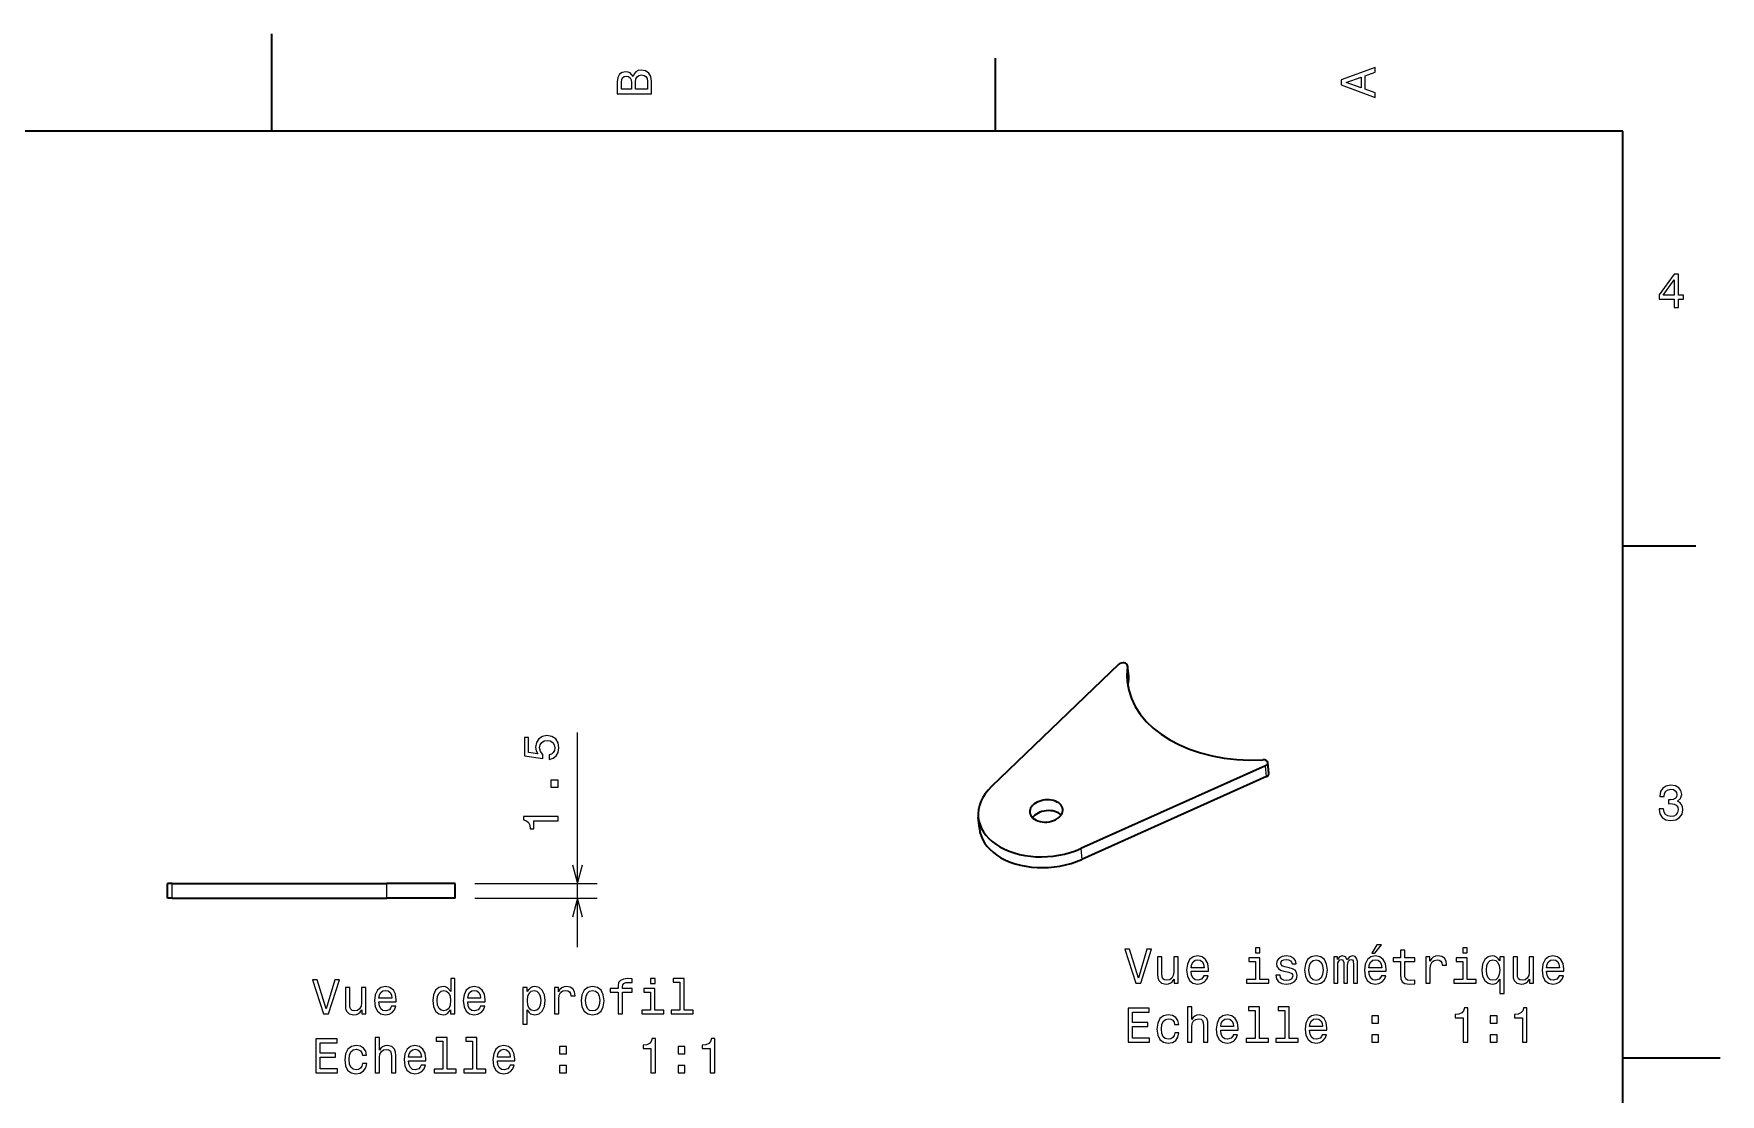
# Model space of a CAD drawing. Extents: x 0 to 297, y 0 to 210.
# Drawn here: x 124.1 to 297, y 101.3 to 210 of the extents above; entities that cross this region are included whole.
import ezdxf

# ---------------------------------------------------------------- set-up
doc = ezdxf.new("R2010")
doc.units = 0

msp = doc.modelspace()

# ---------------------------------------------------------------- linework, layer by layer
at = {"color": 7, "lineweight": 35, "ltscale": 0.25}
for p, q in [((148.5, 200), (148.5, 210)), ((287, 105), (297, 105))]:
    msp.add_line(p, q, dxfattribs=at)
at = {"color": 7, "lineweight": 35, "ltscale": 0.1875}
for p, q in [((222.699997, 200), (222.699997, 207.5)), ((287, 157.5), (294.5, 157.5))]:
    msp.add_line(p, q, dxfattribs=at)
at = {"color": 7, "lineweight": 35}
for p, q in [((287, 200), (10, 200)), ((287, 10), (287, 200)), ((250.373596, 134.932907), (231.456894, 126.4515)), ((250.478973, 133.821976), (231.562256, 125.340569)), ((138.303467, 122.8508), (160.31958, 122.8508)), ((138.303467, 121.3508), (160.31958, 121.3508))]:
    msp.add_line(p, q, dxfattribs=at)
at = {"color": 7, "lineweight": 35, "ltscale": 0.452586}
msp.add_line((235.348785, 145.341599), (222.294373, 132.798981), dxfattribs=at)
at = {"color": 7, "lineweight": 13, "ltscale": 0.027898}
for p, q in [((236.351379, 144.044235), (236.246017, 145.155167)), ((250.478973, 133.821976), (250.373596, 134.932907)), ((231.456894, 126.4515), (231.562256, 125.340569))]:
    msp.add_line(p, q, dxfattribs=at)
at = {"color": 7, "lineweight": 35, "ltscale": 0.027898}
for p, q in [((236.352997, 144.099762), (236.24762, 145.210693)), ((250.723358, 134.14444), (250.617996, 135.255371)), ((221.046204, 128.533447), (220.940842, 129.644379))]:
    msp.add_line(p, q, dxfattribs=at)
at = {"color": 7, "lineweight": 13}
msp.add_line((179.852829, 116.3508), (179.852829, 138.358871), dxfattribs=at)
at = {"color": 7, "lineweight": 35, "ltscale": 0.0125}
for p, q in [((138.303467, 122.8508), (137.803467, 122.8508)), ((138.303467, 121.3508), (137.803467, 121.3508))]:
    msp.add_line(p, q, dxfattribs=at)
at = {"color": 7, "lineweight": 35, "ltscale": 0.0375}
for p, q in [((137.803467, 121.3508), (137.803467, 122.8508)), ((167.31958, 121.3508), (167.31958, 122.8508))]:
    msp.add_line(p, q, dxfattribs=at)
at = {"color": 7, "lineweight": 13, "ltscale": 0.0375}
for p, q in [((138.303467, 121.3508), (138.303467, 122.8508)), ((160.31958, 121.3508), (160.31958, 122.8508))]:
    msp.add_line(p, q, dxfattribs=at)
at = {"color": 7, "lineweight": 35, "ltscale": 0.171487}
for p, q in [((167.179077, 122.8508), (160.31958, 122.8508)), ((167.179077, 121.3508), (160.31958, 121.3508))]:
    msp.add_line(p, q, dxfattribs=at)
at = {"color": 7, "lineweight": 35, "ltscale": 0.003513}
for p, q in [((167.31958, 122.8508), (167.179077, 122.8508)), ((167.31958, 121.3508), (167.179077, 121.3508))]:
    msp.add_line(p, q, dxfattribs=at)
at = {"color": 7, "lineweight": 13, "ltscale": 0.313331}
for p, q in [((169.31958, 122.8508), (181.852829, 122.8508)), ((169.31958, 121.3508), (181.852829, 121.3508))]:
    msp.add_line(p, q, dxfattribs=at)
at = {"color": 7, "lineweight": 13}
for points in [[(185.542007, 205.630417), (185.249496, 205.983429), (185.052811, 206.074219), (184.81073, 206.104477), (184.432495, 206.03891), (184.160156, 205.842224), (183.993729, 205.524506), (183.933212, 205.080704), (183.933212, 203.835022), (187.433212, 203.835022), (187.433212, 205.151306), (187.36261, 205.620331), (187.155838, 205.968307), (186.828018, 206.185165), (186.384216, 206.260818), (186.08667, 206.215424), (185.839554, 206.094391), (185.65799, 205.897705)], [(187.014618, 205.095825), (187.014618, 204.298996), (185.809296, 204.298996), (185.809296, 205.050446), (185.844589, 205.368164), (185.9505, 205.595108), (186.132065, 205.731277), (186.394302, 205.776657), (186.671692, 205.731277), (186.863327, 205.605194), (186.979324, 205.393372)], [(261.633209, 203.466858), (261.633209, 203.930847), (260.604401, 204.298996), (260.604401, 205.695969), (261.633209, 206.064133), (261.633209, 206.538193), (258.128174, 205.257217), (258.128174, 204.742798)], [(185.385666, 204.984879), (185.385666, 204.298996), (184.351807, 204.298996), (184.351807, 205.025223), (184.382065, 205.297562), (184.472839, 205.489197), (184.629181, 205.605194), (184.86116, 205.645538), (185.093155, 205.600143), (185.254532, 205.479111), (185.355408, 205.272339)], [(260.17572, 204.460388), (258.632477, 205), (260.17572, 205.539627)], [(292.277374, 181.916794), (292.731262, 181.916794), (292.731262, 182.784225), (293.23056, 182.784225), (293.23056, 183.187683), (292.731262, 183.187683), (292.731262, 185.341141), (292.272339, 185.341141), (290.739197, 183.228027), (290.739197, 182.784225), (292.277374, 182.784225)], [(291.162842, 183.187683), (292.277374, 184.756134), (292.277374, 183.187683)], [(176.940002, 135.590134), (177.353546, 135.70108), (177.676315, 135.948212), (177.878052, 136.311325), (177.953705, 136.775299), (177.862915, 137.284668), (177.615799, 137.683075), (177.222427, 137.935242), (176.718109, 138.031067), (176.249084, 137.945328), (175.88092, 137.703247), (175.64389, 137.325012), (175.558167, 136.835815), (175.618683, 136.457565), (175.785095, 136.16507), (174.842026, 136.306274), (174.842026, 137.839417), (174.428467, 137.839417), (174.428467, 135.968384), (176.284393, 135.690994), (176.284393, 136.094452), (176.047363, 136.386963), (175.961609, 136.760162), (176.01709, 137.082932), (176.178467, 137.330048), (176.425598, 137.486389), (176.743317, 137.54187), (177.061035, 137.486389), (177.308167, 137.325012), (177.464508, 137.077881), (177.519974, 136.760162), (177.48468, 136.492874), (177.368683, 136.286102), (177.187134, 136.134811), (176.940002, 136.059158)], [(177.852829, 132.756851), (177.852829, 133.45282), (177.101379, 133.45282), (177.101379, 132.756851)], [(290.729126, 130.51622), (290.729126, 130.480911), (290.809814, 129.996765), (291.046844, 129.633652), (291.420044, 129.401657), (291.914276, 129.315933), (292.438782, 129.401657), (292.832153, 129.623566), (293.08429, 129.976593), (293.175079, 130.430481), (293.134735, 130.728027), (293.023773, 130.970108), (292.842224, 131.156708), (292.600159, 131.292877), (292.927948, 131.565216), (293.043945, 131.998932), (292.968292, 132.392303), (292.751434, 132.68985), (292.398407, 132.87645), (291.914276, 132.942017), (291.460388, 132.861313), (291.112396, 132.63942), (290.885468, 132.286392), (290.809814, 131.817368), (290.809814, 131.782074), (291.258636, 131.782074), (291.299011, 132.104828), (291.430115, 132.336823), (291.641937, 132.478027), (291.939484, 132.528473), (292.201721, 132.488113), (292.393372, 132.382217), (292.509369, 132.210739), (292.554749, 131.97876), (292.509369, 131.731628), (292.388336, 131.565216), (292.176514, 131.46434), (291.889069, 131.434082), (291.692383, 131.439133), (291.692383, 131.04071), (291.939484, 131.050797), (292.257202, 131.005417), (292.494232, 130.884369), (292.635468, 130.687683), (292.685883, 130.430481), (292.630402, 130.13797), (292.484161, 129.921112), (292.252167, 129.784943), (291.944519, 129.739563), (291.626801, 129.789993), (291.394806, 129.941284), (291.248566, 130.183365), (291.193085, 130.51622)], [(177.852829, 129.27803), (177.852829, 129.736969), (174.327606, 129.736969), (174.327606, 129.394028), (174.635254, 129.303253), (174.842026, 129.121689), (174.963058, 128.844315), (175.003403, 128.461029), (175.361481, 128.461029), (175.361481, 129.27803)], [(238.221146, 116.139168), (237.343613, 113.158623), (236.440887, 116.139168), (235.961777, 116.139168), (237.091461, 112.634125), (237.595779, 112.634125), (238.700241, 116.139168)], [(249.815521, 116.255165), (249.346497, 116.255165), (249.346497, 115.750839), (249.815521, 115.750839)], [(261.283813, 115.710495), (261.58136, 115.710495), (262.282379, 116.567841), (261.788147, 116.567841)], [(264.218994, 114.873322), (264.218994, 113.516693), (264.249237, 113.077927), (264.390442, 112.775337), (264.672882, 112.598824), (265.151978, 112.538307), (265.676483, 112.563522), (265.676483, 112.946808), (265.293182, 112.916542), (264.94519, 112.956894), (264.758606, 113.08297), (264.677917, 113.294785), (264.662781, 113.592339), (264.662781, 114.873322), (265.676483, 114.873322), (265.676483, 115.251556), (264.662781, 115.251556), (264.662781, 116.04335), (264.218994, 116.04335), (264.218994, 115.251556), (263.452393, 115.251556), (263.452393, 114.873322)], [(271.067688, 116.255165), (270.598663, 116.255165), (270.598663, 115.750839), (271.067688, 115.750839)], [(241.423584, 115.342339), (240.979782, 115.342339), (240.979782, 113.778938), (240.929352, 113.415825), (240.783096, 113.15358), (240.556152, 112.992195), (240.258606, 112.941765), (240.021576, 112.982109), (239.87027, 113.103142), (239.784546, 113.309914), (239.764374, 113.602425), (239.764374, 115.342339), (239.320557, 115.342339), (239.320557, 113.56208), (239.335693, 113.20401), (239.431519, 112.906456), (239.72403, 112.634125), (240.193039, 112.538307), (240.445206, 112.573608), (240.662064, 112.664383), (240.848663, 112.820724), (240.999954, 113.047668), (240.999954, 112.634125), (241.423584, 112.634125)], [(242.76004, 113.859627), (244.535263, 113.859627), (244.540298, 114.066399), (244.45961, 114.64637), (244.237717, 115.080093), (243.884689, 115.342339), (243.415665, 115.438156), (242.956726, 115.337296), (242.603699, 115.054871), (242.376755, 114.59594), (242.296066, 113.990753), (242.371719, 113.370438), (242.598663, 112.916542), (242.94664, 112.634125), (243.400543, 112.538307), (243.793915, 112.603867), (244.116669, 112.775337), (244.353699, 113.047668), (244.489868, 113.410782), (244.051117, 113.410782), (243.960327, 113.209053), (243.829208, 113.057755), (243.456009, 112.936722), (243.168549, 112.992195), (242.951691, 113.168709), (242.810471, 113.456169), (242.76004, 113.844498)], [(242.76004, 114.232826), (242.815521, 114.580811), (242.951691, 114.838013), (243.158463, 114.994354), (243.430801, 115.049828), (243.69809, 114.994354), (243.904861, 114.838013), (244.030945, 114.580811), (244.076324, 114.232826)], [(249.800385, 113.007324), (249.800385, 115.251556), (248.660614, 115.251556), (248.660614, 114.873322), (249.356583, 114.873322), (249.356583, 113.007324), (248.448807, 113.007324), (248.448807, 112.634125), (250.718262, 112.634125), (250.718262, 113.007324)], [(252.806152, 114.212654), (252.377487, 114.313522), (252.059753, 114.429512), (251.953857, 114.666542), (251.984116, 114.83297), (252.090012, 114.95401), (252.26149, 115.029655), (252.508606, 115.059914), (252.745636, 115.029655), (252.932236, 114.938881), (253.053268, 114.802711), (253.103699, 114.621155), (253.53743, 114.621155), (253.53743, 114.631241), (253.461777, 114.959053), (253.255005, 115.216255), (252.932236, 115.37764), (252.508606, 115.438156), (252.079926, 115.37764), (251.767242, 115.211212), (251.570557, 114.964096), (251.51004, 114.651413), (251.555435, 114.348824), (251.69664, 114.137009), (251.928635, 113.98571), (252.266525, 113.879799), (252.760773, 113.758766), (253.063354, 113.632683), (253.144043, 113.531822), (253.174316, 113.380524), (253.128922, 113.193924), (253.007889, 113.052711), (252.811203, 112.961937), (252.54895, 112.931679), (252.271576, 112.961937), (252.069839, 113.067841), (251.933685, 113.239311), (251.878204, 113.476341), (251.449524, 113.476341), (251.520126, 113.072884), (251.726898, 112.78038), (252.054718, 112.603867), (252.508606, 112.538307), (252.982666, 112.603867), (253.330658, 112.78038), (253.542465, 113.062798), (253.618118, 113.430954), (253.562637, 113.74868), (253.406296, 113.965538), (253.149094, 114.10675)], [(254.384689, 113.98571), (254.465378, 113.370438), (254.697357, 112.916542), (255.065521, 112.634125), (255.559753, 112.538307), (256.04895, 112.634125), (256.417114, 112.911499), (256.649109, 113.365395), (256.734833, 113.98571), (256.649109, 114.600983), (256.417114, 115.059914), (256.04895, 115.337296), (255.559753, 115.438156), (255.065521, 115.337296), (254.697357, 115.054871), (254.465378, 114.600983)], [(254.838577, 113.990753), (254.883972, 114.444641), (255.025177, 114.772453), (255.252121, 114.974182), (255.559753, 115.044785), (255.86235, 114.974182), (256.089294, 114.777496), (256.230499, 114.444641), (256.280945, 113.990753), (256.230499, 113.531822), (256.089294, 113.198967), (255.86235, 112.997238), (255.559753, 112.931679), (255.252121, 112.997238), (255.025177, 113.198967), (254.883972, 113.531822)], [(257.375305, 112.634125), (257.783813, 112.634125), (257.783813, 114.444641), (257.809052, 114.71698), (257.884674, 114.913666), (258.000671, 115.029655), (258.151978, 115.07505), (258.27301, 115.034698), (258.353699, 114.933838), (258.394043, 114.762367), (258.40918, 114.535423), (258.40918, 112.634125), (258.79248, 112.634125), (258.79248, 114.444641), (258.817688, 114.711937), (258.893341, 114.908623), (259.014374, 115.029655), (259.16568, 115.07505), (259.286713, 115.034698), (259.367401, 114.933838), (259.417816, 114.535423), (259.417816, 112.634125), (259.826324, 112.634125), (259.826324, 114.505165), (259.801117, 114.893494), (259.720428, 115.19104), (259.559052, 115.372597), (259.296783, 115.438156), (258.989166, 115.337296), (258.752136, 115.044785), (258.565521, 115.332253), (258.252838, 115.438156), (257.965393, 115.337296), (257.768677, 115.054871), (257.768677, 115.342339), (257.375305, 115.342339)], [(260.976196, 113.859627), (262.751404, 113.859627), (262.756439, 114.066399), (262.675751, 114.64637), (262.453857, 115.080093), (262.10083, 115.342339), (261.631805, 115.438156), (261.172882, 115.337296), (260.819855, 115.054871), (260.592896, 114.59594), (260.512207, 113.990753), (260.58786, 113.370438), (260.814789, 112.916542), (261.162781, 112.634125), (261.616669, 112.538307), (262.01004, 112.603867), (262.332825, 112.775337), (262.569855, 113.047668), (262.706024, 113.410782), (262.267242, 113.410782), (262.176483, 113.209053), (262.045349, 113.057755), (261.67215, 112.936722), (261.384674, 112.992195), (261.167816, 113.168709), (261.026611, 113.456169), (260.976196, 113.844498)], [(260.976196, 114.232826), (261.031647, 114.580811), (261.167816, 114.838013), (261.374603, 114.994354), (261.646942, 115.049828), (261.914215, 114.994354), (262.121002, 114.838013), (262.24707, 114.580811), (262.29248, 114.232826)], [(266.826324, 112.634125), (267.270142, 112.634125), (267.270142, 114.182396), (267.315521, 114.555595), (267.451691, 114.822884), (267.673584, 114.984268), (267.97113, 115.039742), (268.193054, 115.00444), (268.359467, 114.90358), (268.460327, 114.732109), (268.495636, 114.500122), (268.944489, 114.500122), (268.883972, 114.908623), (268.717529, 115.201126), (268.440155, 115.37764), (268.06192, 115.438156), (267.804718, 115.397812), (267.582825, 115.296951), (267.386139, 115.125481), (267.229797, 114.893494), (267.229797, 115.342339), (266.826324, 115.342339)], [(271.052551, 113.007324), (271.052551, 115.251556), (269.912781, 115.251556), (269.912781, 114.873322), (270.608734, 114.873322), (270.608734, 113.007324), (269.700958, 113.007324), (269.700958, 112.634125), (271.970428, 112.634125), (271.970428, 113.007324)], [(274.39621, 114.923752), (274.239868, 115.150696), (274.063354, 115.31208), (273.856567, 115.402855), (273.619568, 115.438156), (273.190887, 115.337296), (272.858032, 115.054871), (272.641174, 114.600983), (272.565521, 113.990753), (272.641174, 113.375481), (272.858032, 112.921585), (273.190887, 112.634125), (273.619568, 112.538307), (273.856567, 112.568565), (274.058319, 112.654297), (274.234833, 112.810638), (274.39621, 113.047668), (274.39621, 111.585136), (274.840027, 111.585136), (274.840027, 115.342339), (274.39621, 115.342339)], [(273.019409, 113.990753), (273.064789, 114.439598), (273.205994, 114.76741), (273.417816, 114.969139), (273.69519, 115.039742), (273.987701, 114.969139), (274.209595, 114.772453), (274.340729, 114.444641), (274.391174, 113.990753), (274.340729, 113.531822), (274.209595, 113.20401), (273.987701, 113.002281), (273.69519, 112.936722), (273.417816, 113.002281), (273.205994, 113.20401), (273.064789, 113.536865)], [(277.855865, 115.342339), (277.412048, 115.342339), (277.412048, 113.778938), (277.361633, 113.415825), (277.215363, 113.15358), (276.988434, 112.992195), (276.690887, 112.941765), (276.453857, 112.982109), (276.302551, 113.103142), (276.216797, 113.309914), (276.196655, 113.602425), (276.196655, 115.342339), (275.752838, 115.342339), (275.752838, 113.56208), (275.767975, 113.20401), (275.8638, 112.906456), (276.156311, 112.634125), (276.625305, 112.538307), (276.877472, 112.573608), (277.09433, 112.664383), (277.280945, 112.820724), (277.43222, 113.047668), (277.43222, 112.634125), (277.855865, 112.634125)], [(279.192322, 113.859627), (280.967529, 113.859627), (280.972565, 114.066399), (280.891876, 114.64637), (280.669983, 115.080093), (280.316956, 115.342339), (279.847931, 115.438156), (279.389008, 115.337296), (279.03598, 115.054871), (278.809021, 114.59594), (278.728333, 113.990753), (278.803986, 113.370438), (279.030945, 112.916542), (279.378906, 112.634125), (279.832794, 112.538307), (280.226196, 112.603867), (280.54895, 112.775337), (280.78598, 113.047668), (280.92215, 113.410782), (280.483398, 113.410782), (280.392609, 113.209053), (280.261475, 113.057755), (279.888275, 112.936722), (279.60083, 112.992195), (279.383972, 113.168709), (279.242737, 113.456169), (279.192322, 113.844498)], [(279.192322, 114.232826), (279.247803, 114.580811), (279.383972, 114.838013), (279.590729, 114.994354), (279.863068, 115.049828), (280.130371, 114.994354), (280.337128, 114.838013), (280.463196, 114.580811), (280.508606, 114.232826)], [(154.957062, 112.999214), (154.079529, 110.018669), (153.176804, 112.999214), (152.697693, 112.999214), (153.827377, 109.494171), (154.331696, 109.494171), (155.436157, 112.999214)], [(166.843948, 109.912758), (166.843948, 109.494171), (167.28775, 109.494171), (167.28775, 113.115211), (166.848984, 113.115211), (166.848984, 111.788841), (166.511093, 112.172127), (166.304321, 112.262901), (166.067291, 112.298203), (165.638611, 112.197342), (165.305756, 111.914917), (165.088898, 111.461029), (165.01326, 110.8508), (165.088898, 110.24057), (165.305756, 109.781631), (165.638611, 109.494171), (166.067291, 109.398354), (166.304321, 109.433655), (166.516129, 109.524429)], [(184.011093, 111.733368), (184.011093, 109.494171), (184.454895, 109.494171), (184.454895, 111.733368), (185.463531, 111.733368), (185.463531, 112.111603), (184.454895, 112.111603), (184.454895, 112.27803), (184.490204, 112.479759), (184.606186, 112.615929), (184.802872, 112.696617), (185.085297, 112.726883), (185.463531, 112.706711), (185.463531, 113.089996), (184.984436, 113.115211), (184.55072, 113.069817), (184.248123, 112.933655), (184.066559, 112.696617), (184.011093, 112.358727), (184.011093, 112.111603), (183.199127, 112.111603), (183.199127, 111.733368)], [(187.803589, 113.115211), (187.334579, 113.115211), (187.334579, 112.610886), (187.803589, 112.610886)], [(190.350433, 112.742012), (190.350433, 109.867371), (189.437607, 109.867371), (189.437607, 109.494171), (191.702011, 109.494171), (191.702011, 109.867371), (190.794235, 109.867371), (190.794235, 113.115211), (189.654465, 113.115211), (189.654465, 112.742012)], [(158.1595, 112.202385), (157.715698, 112.202385), (157.715698, 110.638985), (157.665268, 110.275871), (157.519012, 110.013626), (157.292068, 109.852242), (156.994522, 109.801811), (156.757492, 109.842155), (156.606186, 109.963188), (156.520462, 110.16996), (156.50029, 110.462471), (156.50029, 112.202385), (156.056488, 112.202385), (156.056488, 110.422127), (156.071609, 110.064056), (156.167435, 109.766502), (156.459946, 109.494171), (156.928955, 109.398354), (157.181122, 109.433655), (157.39798, 109.524429), (157.584579, 109.680771), (157.73587, 109.907715), (157.73587, 109.494171), (158.1595, 109.494171)], [(159.495956, 110.719673), (161.271179, 110.719673), (161.276215, 110.926445), (161.195526, 111.506416), (160.973633, 111.94014), (160.620605, 112.202385), (160.151581, 112.298203), (159.692642, 112.197342), (159.339615, 111.914917), (159.112671, 111.455986), (159.031982, 110.8508), (159.107635, 110.230484), (159.334579, 109.776588), (159.682556, 109.494171), (160.136444, 109.398354), (160.529816, 109.463913), (160.852585, 109.635384), (161.089615, 109.907715), (161.225784, 110.270828), (160.787033, 110.270828), (160.696243, 110.069099), (160.565125, 109.917801), (160.191925, 109.796768), (159.904465, 109.852242), (159.687607, 110.028755), (159.546387, 110.316216), (159.495956, 110.704544)], [(159.495956, 111.092873), (159.551437, 111.440857), (159.687607, 111.698059), (159.894379, 111.854401), (160.166718, 111.909874), (160.434006, 111.854401), (160.640778, 111.698059), (160.766861, 111.440857), (160.812241, 111.092873)], [(166.142929, 111.899788), (166.43544, 111.829185), (166.657349, 111.6325), (166.788467, 111.304688), (166.838898, 110.8508), (166.788467, 110.391869), (166.657349, 110.064056), (166.43544, 109.862328), (166.142929, 109.796768), (165.865555, 109.862328), (165.653748, 110.064056), (165.512527, 110.396912), (165.467148, 110.8508), (165.512527, 111.299644), (165.653748, 111.627457), (165.865555, 111.829185)], [(168.604034, 110.719673), (170.379242, 110.719673), (170.384293, 110.926445), (170.303604, 111.506416), (170.081696, 111.94014), (169.728668, 112.202385), (169.259644, 112.298203), (168.80072, 112.197342), (168.447693, 111.914917), (168.220749, 111.455986), (168.14006, 110.8508), (168.215698, 110.230484), (168.442642, 109.776588), (168.790634, 109.494171), (169.244522, 109.398354), (169.637894, 109.463913), (169.960663, 109.635384), (170.197693, 109.907715), (170.333862, 110.270828), (169.895096, 110.270828), (169.804321, 110.069099), (169.673187, 109.917801), (169.300003, 109.796768), (169.012527, 109.852242), (168.79567, 110.028755), (168.654465, 110.316216), (168.604034, 110.704544)], [(168.604034, 111.092873), (168.6595, 111.440857), (168.79567, 111.698059), (169.002441, 111.854401), (169.27478, 111.909874), (169.542068, 111.854401), (169.74884, 111.698059), (169.874924, 111.440857), (169.920319, 111.092873)], [(174.706329, 111.783798), (174.706329, 112.202385), (174.262527, 112.202385), (174.262527, 108.445183), (174.706329, 108.445183), (174.706329, 109.907715), (174.862671, 109.670685), (175.039185, 109.514343), (175.483002, 109.398354), (175.906631, 109.494171), (176.239471, 109.781631), (176.456329, 110.235527), (176.537033, 110.8508), (176.456329, 111.461029), (176.239471, 111.914917), (175.906631, 112.197342), (175.483002, 112.298203), (175.240921, 112.267944), (175.034149, 112.172127), (174.857635, 112.010742)], [(175.407349, 109.796768), (175.109802, 109.862328), (174.892944, 110.064056), (174.756775, 110.391869), (174.71138, 110.8508), (174.756775, 111.304688), (174.892944, 111.6325), (175.109802, 111.829185), (175.407349, 111.899788), (175.679688, 111.829185), (175.896545, 111.627457), (176.032715, 111.299644), (176.083145, 110.8508), (176.032715, 110.396912), (175.896545, 110.064056), (175.679688, 109.862328)], [(177.490204, 109.494171), (177.934006, 109.494171), (177.934006, 111.042442), (177.979385, 111.415642), (178.115555, 111.68293), (178.337463, 111.844315), (178.63501, 111.899788), (178.856918, 111.864487), (179.023346, 111.763626), (179.124207, 111.592155), (179.159515, 111.360168), (179.608353, 111.360168), (179.547836, 111.768669), (179.381409, 112.061172), (179.104034, 112.237686), (178.725784, 112.298203), (178.468582, 112.257858), (178.246689, 112.156998), (178.050003, 111.985527), (177.893661, 111.75354), (177.893661, 112.202385), (177.490204, 112.202385)], [(180.228668, 110.845757), (180.309357, 110.230484), (180.541351, 109.776588), (180.9095, 109.494171), (181.403748, 109.398354), (181.892929, 109.494171), (182.261093, 109.771545), (182.493073, 110.225441), (182.578812, 110.845757), (182.493073, 111.461029), (182.261093, 111.91996), (181.892929, 112.197342), (181.403748, 112.298203), (180.9095, 112.197342), (180.541351, 111.914917), (180.309357, 111.461029)], [(180.682556, 110.8508), (180.727951, 111.304688), (180.869156, 111.6325), (181.0961, 111.834229), (181.403748, 111.904831), (181.706329, 111.834229), (181.933289, 111.637543), (182.074493, 111.304688), (182.124924, 110.8508), (182.074493, 110.391869), (181.933289, 110.059013), (181.706329, 109.857285), (181.403748, 109.791725), (181.0961, 109.857285), (180.869156, 110.059013), (180.727951, 110.391869)], [(187.788467, 109.867371), (187.788467, 112.111603), (186.648697, 112.111603), (186.648697, 111.733368), (187.344666, 111.733368), (187.344666, 109.867371), (186.43689, 109.867371), (186.43689, 109.494171), (188.706329, 109.494171), (188.706329, 109.867371)], [(236.284546, 106.587296), (238.503555, 106.587296), (238.503555, 107.010925), (236.74852, 107.010925), (236.74852, 108.196083), (238.31192, 108.196083), (238.31192, 108.61467), (236.74852, 108.61467), (236.74852, 109.663666), (238.463211, 109.663666), (238.463211, 110.087296), (236.284546, 110.087296)], [(241.060471, 108.397812), (241.499237, 108.397812), (241.408463, 108.80127), (241.191605, 109.118996), (240.853699, 109.315681), (240.414948, 109.391327), (239.930801, 109.290466), (239.562637, 109.008041), (239.330658, 108.54911), (239.249954, 107.933838), (239.325607, 107.323608), (239.552551, 106.869713), (239.910614, 106.587296), (240.399811, 106.491478), (240.833527, 106.567123), (241.171432, 106.778938), (241.403412, 107.111794), (241.504288, 107.555595), (241.080658, 107.555595), (241.005005, 107.273178), (240.863785, 107.061356), (240.662064, 106.930237), (240.414948, 106.889893), (240.107315, 106.955452), (239.885406, 107.157181), (239.749237, 107.484993), (239.703842, 107.948967), (239.749237, 108.402855), (239.890442, 108.730667), (240.117401, 108.932396), (240.414948, 109.002998), (240.677185, 108.957611), (240.873871, 108.841621), (241.005005, 108.649979)], [(242.371719, 106.587296), (242.815521, 106.587296), (242.815521, 108.150696), (242.860916, 108.508766), (243.007156, 108.771011), (243.234116, 108.932396), (243.536697, 108.992912), (243.778778, 108.942482), (243.930069, 108.806313), (244.005722, 108.579369), (244.030945, 108.276779), (244.030945, 106.587296), (244.474747, 106.587296), (244.474747, 108.367554), (244.454575, 108.725624), (244.363785, 109.023178), (244.066238, 109.295509), (243.602264, 109.391327), (243.350098, 109.356026), (243.13324, 109.260208), (242.951691, 109.10891), (242.815521, 108.902138), (242.815521, 110.208336), (242.371719, 110.208336)], [(245.796066, 107.812798), (247.571289, 107.812798), (247.576324, 108.019569), (247.495636, 108.599541), (247.273727, 109.033264), (246.920715, 109.295509), (246.451691, 109.391327), (245.992752, 109.290466), (245.639725, 109.008041), (245.412781, 108.54911), (245.332092, 107.943924), (245.407745, 107.323608), (245.634689, 106.869713), (245.982666, 106.587296), (246.436554, 106.491478), (246.829926, 106.557037), (247.152695, 106.728508), (247.389725, 107.000839), (247.525894, 107.363953), (247.087128, 107.363953), (246.996353, 107.162224), (246.865234, 107.010925), (246.492035, 106.889893), (246.204575, 106.945366), (245.987717, 107.12188), (245.846497, 107.40934), (245.796066, 107.797668)], [(245.796066, 108.185997), (245.851547, 108.533981), (245.987717, 108.791183), (246.194489, 108.947525), (246.466812, 109.002998), (246.734116, 108.947525), (246.940887, 108.791183), (247.066956, 108.533981), (247.11235, 108.185997)], [(249.326324, 109.835136), (249.326324, 106.960495), (248.413498, 106.960495), (248.413498, 106.587296), (250.677917, 106.587296), (250.677917, 106.960495), (249.770126, 106.960495), (249.770126, 110.208336), (248.630356, 110.208336), (248.630356, 109.835136)], [(252.36235, 109.835136), (252.36235, 106.960495), (251.449524, 106.960495), (251.449524, 106.587296), (253.713928, 106.587296), (253.713928, 106.960495), (252.806152, 106.960495), (252.806152, 110.208336), (251.666382, 110.208336), (251.666382, 109.835136)], [(254.904144, 107.812798), (256.679352, 107.812798), (256.684387, 108.019569), (256.603699, 108.599541), (256.381805, 109.033264), (256.028778, 109.295509), (255.559753, 109.391327), (255.10083, 109.290466), (254.747803, 109.008041), (254.520859, 108.54911), (254.440155, 107.943924), (254.515808, 107.323608), (254.742752, 106.869713), (255.090744, 106.587296), (255.544632, 106.491478), (255.938004, 106.557037), (256.260773, 106.728508), (256.497803, 107.000839), (256.633972, 107.363953), (256.19519, 107.363953), (256.104431, 107.162224), (255.973297, 107.010925), (255.600098, 106.889893), (255.312637, 106.945366), (255.095779, 107.12188), (254.954575, 107.40934), (254.904144, 107.797668)], [(254.904144, 108.185997), (254.95961, 108.533981), (255.095779, 108.791183), (255.302551, 108.947525), (255.57489, 109.002998), (255.842178, 108.947525), (256.04895, 108.791183), (256.175018, 108.533981), (256.220428, 108.185997)], [(261.283813, 108.544067), (261.979797, 108.544067), (261.979797, 109.295509), (261.283813, 109.295509)], [(270.649109, 106.587296), (271.108032, 106.587296), (271.108032, 110.112511), (270.765076, 110.112511), (270.674316, 109.804878), (270.492737, 109.598099), (270.215363, 109.477066), (269.832092, 109.436722), (269.832092, 109.078651), (270.649109, 109.078651)], [(273.427917, 108.544067), (274.123871, 108.544067), (274.123871, 109.295509), (273.427917, 109.295509)], [(276.72113, 106.587296), (277.180054, 106.587296), (277.180054, 110.112511), (276.837128, 110.112511), (276.746338, 109.804878), (276.564789, 109.598099), (276.287415, 109.477066), (275.904144, 109.436722), (275.904144, 109.078651), (276.72113, 109.078651)], [(261.283813, 106.587296), (261.979797, 106.587296), (261.979797, 107.338737), (261.283813, 107.338737)], [(273.427917, 106.587296), (274.123871, 106.587296), (274.123871, 107.338737), (273.427917, 107.338737)], [(153.020462, 103.447342), (155.239471, 103.447342), (155.239471, 103.870972), (153.484436, 103.870972), (153.484436, 105.056129), (155.047836, 105.056129), (155.047836, 105.474716), (153.484436, 105.474716), (153.484436, 106.523712), (155.199127, 106.523712), (155.199127, 106.947342), (153.020462, 106.947342)], [(157.796387, 105.257858), (158.235153, 105.257858), (158.144379, 105.661316), (157.927521, 105.979042), (157.589615, 106.175728), (157.150864, 106.251373), (156.666718, 106.150513), (156.298553, 105.868088), (156.066574, 105.409157), (155.98587, 104.793884), (156.061523, 104.183655), (156.288467, 103.729759), (156.646545, 103.447342), (157.135727, 103.351524), (157.569443, 103.42717), (157.907349, 103.638985), (158.139328, 103.97184), (158.240204, 104.415642), (157.816574, 104.415642), (157.740921, 104.133224), (157.599701, 103.921402), (157.39798, 103.790283), (157.150864, 103.749939), (156.843231, 103.815498), (156.621323, 104.017227), (156.485153, 104.345039), (156.439758, 104.809013), (156.485153, 105.262901), (156.626358, 105.590714), (156.853317, 105.792442), (157.150864, 105.863045), (157.413101, 105.817657), (157.609802, 105.701668), (157.740921, 105.510025)], [(159.107635, 103.447342), (159.551437, 103.447342), (159.551437, 105.010742), (159.596832, 105.368813), (159.743073, 105.631058), (159.970032, 105.792442), (160.272614, 105.852959), (160.514694, 105.802528), (160.665985, 105.666359), (160.741638, 105.439415), (160.766861, 105.136826), (160.766861, 103.447342), (161.210663, 103.447342), (161.210663, 105.2276), (161.190491, 105.58567), (161.099701, 105.883224), (160.802155, 106.155556), (160.338181, 106.251373), (160.086014, 106.216072), (159.869156, 106.120255), (159.687607, 105.968956), (159.551437, 105.762184), (159.551437, 107.068382), (159.107635, 107.068382)], [(162.531982, 104.672844), (164.307205, 104.672844), (164.312241, 104.879616), (164.231552, 105.459587), (164.009644, 105.893311), (163.656631, 106.155556), (163.187607, 106.251373), (162.728668, 106.150513), (162.375641, 105.868088), (162.148697, 105.409157), (162.068008, 104.80397), (162.143661, 104.183655), (162.370605, 103.729759), (162.718582, 103.447342), (163.17247, 103.351524), (163.565842, 103.417084), (163.888611, 103.588554), (164.125641, 103.860886), (164.26181, 104.223999), (163.823059, 104.223999), (163.732269, 104.02227), (163.601151, 103.870972), (163.227951, 103.749939), (162.940491, 103.805412), (162.723633, 103.981926), (162.582413, 104.269386), (162.531982, 104.657715)], [(162.531982, 105.046043), (162.587463, 105.394028), (162.723633, 105.65123), (162.930405, 105.807571), (163.202728, 105.863045), (163.470032, 105.807571), (163.676804, 105.65123), (163.802872, 105.394028), (163.848267, 105.046043)], [(166.062241, 106.695183), (166.062241, 103.820541), (165.149414, 103.820541), (165.149414, 103.447342), (167.413834, 103.447342), (167.413834, 103.820541), (166.506042, 103.820541), (166.506042, 107.068382), (165.366272, 107.068382), (165.366272, 106.695183)], [(169.098267, 106.695183), (169.098267, 103.820541), (168.18544, 103.820541), (168.18544, 103.447342), (170.44986, 103.447342), (170.44986, 103.820541), (169.542068, 103.820541), (169.542068, 107.068382), (168.402298, 107.068382), (168.402298, 106.695183)], [(171.64006, 104.672844), (173.415268, 104.672844), (173.420319, 104.879616), (173.33963, 105.459587), (173.117722, 105.893311), (172.764694, 106.155556), (172.29567, 106.251373), (171.836746, 106.150513), (171.483719, 105.868088), (171.256775, 105.409157), (171.176071, 104.80397), (171.251724, 104.183655), (171.478668, 103.729759), (171.82666, 103.447342), (172.280548, 103.351524), (172.67392, 103.417084), (172.996689, 103.588554), (173.233719, 103.860886), (173.369873, 104.223999), (172.931122, 104.223999), (172.840347, 104.02227), (172.709213, 103.870972), (172.336014, 103.749939), (172.048553, 103.805412), (171.831696, 103.981926), (171.690491, 104.269386), (171.64006, 104.657715)], [(171.64006, 105.046043), (171.695526, 105.394028), (171.831696, 105.65123), (172.038467, 105.807571), (172.310806, 105.863045), (172.578094, 105.807571), (172.784866, 105.65123), (172.91095, 105.394028), (172.956329, 105.046043)], [(178.019745, 105.404114), (178.715698, 105.404114), (178.715698, 106.155556), (178.019745, 106.155556)], [(187.38501, 103.447342), (187.843933, 103.447342), (187.843933, 106.972557), (187.501007, 106.972557), (187.410217, 106.664925), (187.228668, 106.458145), (186.951294, 106.337112), (186.568008, 106.296768), (186.568008, 105.938698), (187.38501, 105.938698)], [(190.163818, 105.404114), (190.859787, 105.404114), (190.859787, 106.155556), (190.163818, 106.155556)], [(193.457062, 103.447342), (193.915985, 103.447342), (193.915985, 106.972557), (193.573044, 106.972557), (193.482269, 106.664925), (193.30072, 106.458145), (193.023331, 106.337112), (192.640045, 106.296768), (192.640045, 105.938698), (193.457062, 105.938698)], [(178.019745, 103.447342), (178.715698, 103.447342), (178.715698, 104.198784), (178.019745, 104.198784)], [(190.163818, 103.447342), (190.859787, 103.447342), (190.859787, 104.198784), (190.163818, 104.198784)]]:
    msp.add_lwpolyline(points, close=True, dxfattribs=at)
for points in [[(179.33519, 124.782654), (179.852829, 122.8508), (180.370468, 124.782654)], [(180.370468, 119.418945), (179.852829, 121.3508), (179.33519, 119.418945)]]:
    msp.add_lwpolyline(points, dxfattribs=at)
at = {"color": 7, "lineweight": 35}
for centre, major_axis, start_param, end_param in [((235.749863, 145.163467), (0.497772, 0.047211), 0.0000414793, 2.4417627842), ((250.13826, 144.922623), (13.937469, 1.321823), 2.9758873476, 3.1416356897), ((250.13826, 144.922623), (13.937469, 1.321823), 3.1416356897, 4.6478511263), ((235.749863, 145.163467), (0.497772, 0.047211), 6.1174800012, 6.2832267865), ((250.243622, 143.811691), (13.937469, 1.321823), 2.9758873476, 3.0815765062), ((235.855225, 144.052551), (0.497772, 0.047211), 6.1174800012, 6.2832267865), ((250.120224, 135.20816), (0.497772, 0.047211), 0.0000097191, 1.5062584727), ((250.120224, 135.20816), (0.497772, 0.047211), 5.1819756897, 6.2831950263), ((250.225586, 134.097229), (0.497772, 0.047211), 5.1819756897, 6.2831950263), ((227.909576, 130.305161), (6.968719, 0.660904), 2.4417627842, 3.1415651784), ((227.909576, 130.305161), (1.692413, 0.160507), 6.2831662676, 9.4247589212), ((227.909576, 130.305161), (1.692413, 0.160507), 3.141573614, 5.3826655637), ((228.014938, 129.194229), (1.692413, 0.160507), 0.5134382504, 2.6283190875), ((227.909576, 130.305161), (1.692413, 0.160507), 5.3826655637, 6.2831662676), ((227.909576, 130.305161), (6.968719, 0.660904), 3.1415651784, 3.8118692369), ((228.014938, 129.194229), (6.968719, 0.660904), 3.1415651784, 3.8118692369), ((227.909576, 130.305161), (6.968719, 0.660904), 3.8118692369, 5.1819756897), ((228.014938, 129.194229), (6.968719, 0.660904), 3.8118692369, 5.1819756897)]:
    msp.add_ellipse(centre, major_axis=major_axis, ratio=0.668243, start_param=start_param, end_param=end_param, dxfattribs=at)

doc.saveas('drawing.dxf')
